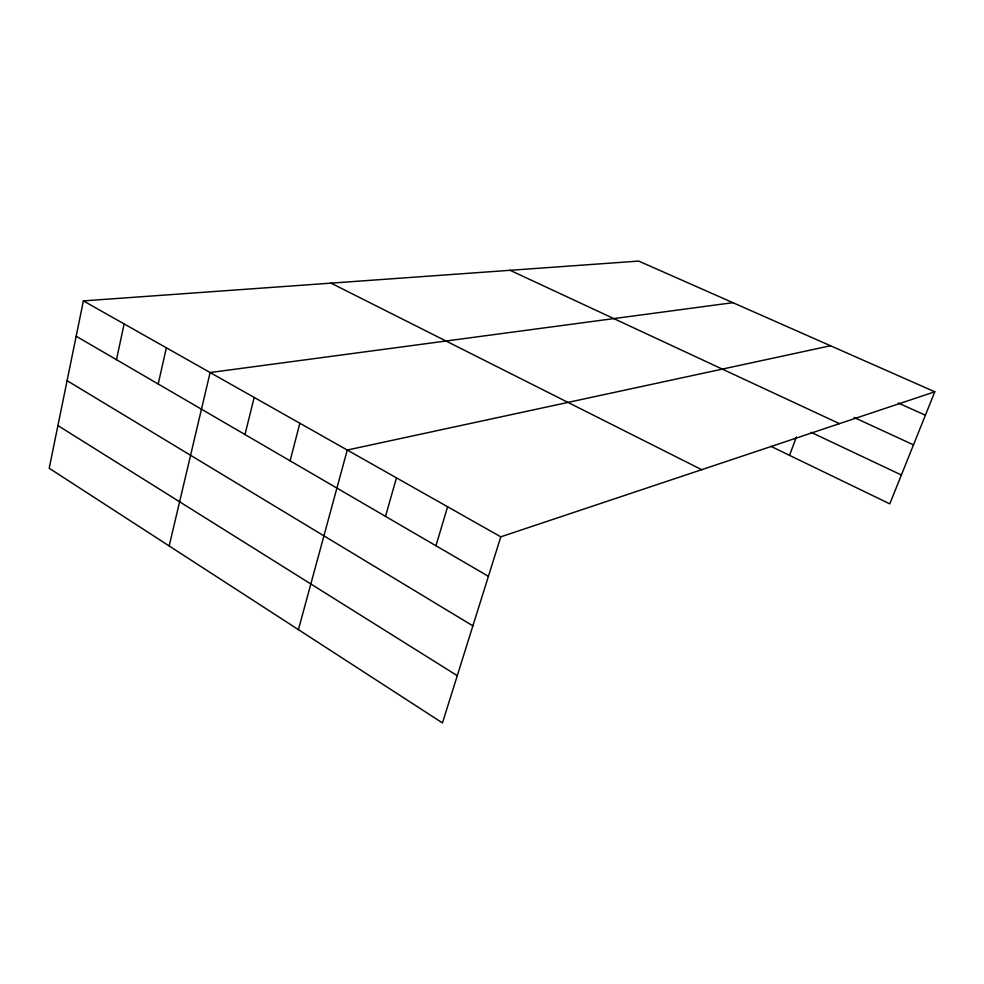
<?xml version="1.0" encoding="UTF-8"?>
<svg xmlns="http://www.w3.org/2000/svg" width="984" height="984" viewBox="0 0 984 984"><rect width="100%" height="100%" fill="white"/><g stroke="black" fill="none" stroke-linecap="round" stroke-linejoin="round"><path stroke-width="1.48" d="M934.8 391.792L638.678 261.08L83.382 300.895L49.2 468.261L442.456 722.92L500.794 536.821L934.8 391.792L889.794 503.857L770.853 446.318M116.469 359.689L124.132 323.933M158.203 384.006L166.357 347.795M169.174 545.948L210.121 372.542L732.908 302.678M244.991 434.547L254.179 397.438M290.108 460.819L299.849 423.255M298.423 629.649L347.254 450.045L830.521 345.753M385.494 516.366L396.466 477.855M435.949 545.751L447.609 506.76M789.525 455.346L796.388 436.994M898.269 403.009L925.39 415.211M854.038 417.45L913.484 444.866M510.093 270.305L839.463 423.649M811.099 432.32L901.381 475.001M331.042 283.146L701.69 469.688M83.382 300.895L500.794 536.821M76.162 336.221L488.408 576.304M67.084 380.673L472.886 625.836M57.921 425.568L457.265 675.676"/></g></svg>
